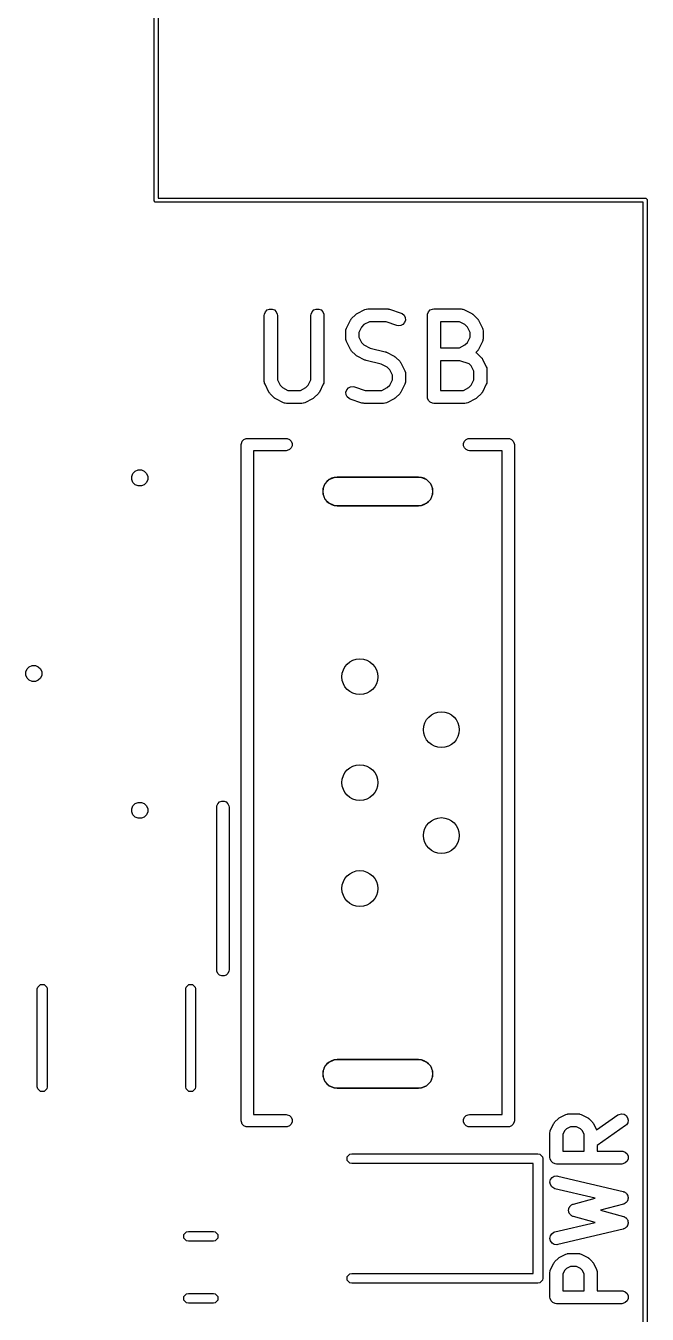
# Model space of a CAD drawing. Extents: x 89 to 178, y -115 to -57.
# Drawn here: x 170.4 to 178.03, y -103.98 to -88.16 of the extents above; entities that cross this region are included whole.
import ezdxf

# ---------------------------------------------------------------- set-up
doc = ezdxf.new("R2010")
doc.units = 0
doc.layers.add('BLACK', color=7, linetype='CONTINUOUS')

msp = doc.modelspace()

# ---------------------------------------------------------------- linework, layer by layer
at = {"layer": 'BLACK', "linetype": 'CONTINUOUS'}
for p, q in [((171.975, -90.3), (171.975091, -63.030772)), ((172.025092, -63.020889), (172.025, -90.275)), ((171.976903, -90.309567), (171.975, -90.3)), ((171.990433, -90.323097), (171.976903, -90.309567)), ((172.025, -90.275), (178, -90.275)), ((178, -90.275), (178.009567, -90.276903)), ((178.009567, -90.276903), (178.023097, -90.290433)), ((178.023097, -90.290433), (178.025, -90.3)), ((178.025, -90.3), (178.025, -106.5)), ((172, -90.325), (171.990433, -90.323097)), ((177.975, -90.325), (172, -90.325)), ((177.975, -106.475818), (177.975, -90.325)), ((173.328095, -91.714299), (173.329632, -91.698692)), ((173.328095, -92.523822), (173.328095, -91.714299)), ((173.329632, -91.698692), (173.341577, -91.669853)), ((173.341577, -91.669853), (173.363649, -91.647781)), ((173.363649, -91.647781), (173.392488, -91.635836)), ((173.392488, -91.635836), (173.423702, -91.635836)), ((173.423702, -91.635836), (173.452541, -91.647781)), ((173.452541, -91.647781), (173.474613, -91.669853)), ((173.474613, -91.669853), (173.486558, -91.698692)), ((173.486558, -91.698692), (173.488095, -91.714299)), ((173.488095, -91.714299), (173.488095, -92.504937)), ((173.899523, -91.714299), (173.90106, -91.698692)), ((173.899523, -92.504937), (173.899523, -91.714299)), ((173.90106, -91.698692), (173.913005, -91.669853)), ((173.913005, -91.669853), (173.935077, -91.647781)), ((173.935077, -91.647781), (173.963916, -91.635836)), ((173.963916, -91.635836), (173.99513, -91.635836)), ((173.99513, -91.635836), (174.023969, -91.647781)), ((174.023969, -91.647781), (174.046041, -91.669853)), ((174.046041, -91.669853), (174.057986, -91.698692)), ((174.057986, -91.698692), (174.059523, -91.714299)), ((174.059523, -91.714299), (174.059523, -92.523822)), ((174.399145, -91.752968), (174.446764, -91.70535)), ((174.446764, -91.70535), (174.452898, -91.700315)), ((174.452898, -91.700315), (174.454284, -91.698718)), ((174.454284, -91.698718), (174.456692, -91.697202)), ((174.456692, -91.697202), (174.458887, -91.695401)), ((174.458887, -91.695401), (174.460837, -91.694593)), ((174.460837, -91.694593), (174.467556, -91.690364)), ((174.467556, -91.690364), (174.562794, -91.642745)), ((174.562794, -91.642745), (174.57744, -91.63714)), ((174.57744, -91.63714), (174.580307, -91.636936)), ((174.580307, -91.636936), (174.582964, -91.635836)), ((174.582964, -91.635836), (174.598571, -91.634299)), ((174.598571, -91.634299), (174.836666, -91.634299)), ((174.836666, -91.634299), (174.844563, -91.635076)), ((174.844563, -91.635076), (174.846672, -91.634927)), ((174.846672, -91.634927), (174.849444, -91.635557)), ((174.849444, -91.635557), (174.852273, -91.635836)), ((174.852273, -91.635836), (174.854224, -91.636644)), ((174.854224, -91.636644), (174.861964, -91.638404)), ((174.861964, -91.638404), (175.004821, -91.686023)), ((175.004821, -91.686023), (175.019141, -91.692417)), ((175.019141, -91.692417), (175.042723, -91.712868)), ((175.042723, -91.712868), (175.056682, -91.740788)), ((175.328095, -91.714299), (175.329632, -91.698692)), ((175.328095, -92.714299), (175.328095, -91.714299)), ((175.329632, -91.698692), (175.341577, -91.669853)), ((175.341577, -91.669853), (175.363649, -91.647781)), ((175.363649, -91.647781), (175.392488, -91.635836)), ((175.392488, -91.635836), (175.408095, -91.634299)), ((175.408095, -91.634299), (175.741428, -91.634299)), ((175.741428, -91.634299), (175.757035, -91.635836)), ((175.757035, -91.635836), (175.759691, -91.636936)), ((175.759691, -91.636936), (175.762558, -91.63714)), ((175.762558, -91.63714), (175.777205, -91.642745)), ((175.777205, -91.642745), (175.872443, -91.690364)), ((175.872443, -91.690364), (175.879157, -91.69459)), ((175.879157, -91.69459), (175.881112, -91.6954)), ((175.881112, -91.6954), (175.883311, -91.697205)), ((175.883311, -91.697205), (175.885715, -91.698718)), ((175.885715, -91.698718), (175.887097, -91.700312)), ((175.887097, -91.700312), (175.893235, -91.705349)), ((175.893235, -91.705349), (175.940853, -91.752968)), ((174.328095, -91.904775), (174.329632, -91.889168)), ((174.329632, -91.889168), (174.330732, -91.886511)), ((174.330732, -91.886511), (174.330936, -91.883645)), ((174.330936, -91.883645), (174.336541, -91.868998)), ((174.336541, -91.868998), (174.38416, -91.77376)), ((174.38416, -91.77376), (174.388386, -91.767045)), ((174.388386, -91.767045), (174.389196, -91.765091)), ((174.389196, -91.765091), (174.391001, -91.762891)), ((174.391001, -91.762891), (174.392514, -91.760488)), ((174.392514, -91.760488), (174.394108, -91.759105)), ((174.394108, -91.759105), (174.399145, -91.752968)), ((174.521461, -91.856927), (174.488095, -91.92366)), ((174.550722, -91.827665), (174.521461, -91.856927)), ((174.617456, -91.794299), (174.550722, -91.827665)), ((174.823683, -91.794299), (174.617456, -91.794299)), ((174.954224, -91.837813), (174.823683, -91.794299)), ((174.969516, -91.84129), (174.954224, -91.837813)), ((175.000653, -91.839077), (174.969516, -91.84129)), ((175.028572, -91.825118), (175.000653, -91.839077)), ((175.049024, -91.801536), (175.028572, -91.825118)), ((175.058894, -91.771924), (175.049024, -91.801536)), ((175.056682, -91.740788), (175.058894, -91.771924)), ((175.722543, -91.794299), (175.488095, -91.794299)), ((175.488095, -91.794299), (175.488095, -92.110489)), ((175.789275, -91.827665), (175.722543, -91.794299)), ((175.818537, -91.856926), (175.789275, -91.827665)), ((175.851904, -91.92366), (175.818537, -91.856926)), ((175.940853, -91.752968), (175.945887, -91.759102)), ((175.945887, -91.759102), (175.947485, -91.760488)), ((175.947485, -91.760488), (175.949, -91.762896)), ((175.949, -91.762896), (175.950802, -91.765091)), ((175.950802, -91.765091), (175.951609, -91.767041)), ((175.951609, -91.767041), (175.955839, -91.77376)), ((175.955839, -91.77376), (176.003458, -91.868998)), ((176.003458, -91.868998), (176.009063, -91.883644)), ((176.009063, -91.883644), (176.009266, -91.886511)), ((176.009266, -91.886511), (176.010367, -91.889168)), ((176.010367, -91.889168), (176.011904, -91.904775)), ((174.328095, -92.000013), (174.328095, -91.904775)), ((174.329632, -92.01562), (174.328095, -92.000013)), ((174.330732, -92.018276), (174.329632, -92.01562)), ((174.330936, -92.021143), (174.330732, -92.018276)), ((174.336541, -92.03579), (174.330936, -92.021143)), ((174.38416, -92.131028), (174.336541, -92.03579)), ((174.488095, -91.92366), (174.488095, -91.981128)), ((174.488095, -91.981128), (174.521461, -92.04786)), ((174.521461, -92.04786), (174.550722, -92.077122)), ((175.789275, -92.077122), (175.818537, -92.047861)), ((175.818537, -92.047861), (175.851904, -91.981128)), ((175.851904, -91.981128), (175.851904, -91.92366)), ((176.003458, -92.03579), (175.955839, -92.131028)), ((176.009063, -92.021144), (176.003458, -92.03579)), ((176.009266, -92.018276), (176.009063, -92.021144)), ((176.010367, -92.01562), (176.009266, -92.018276)), ((176.011904, -92.000013), (176.010367, -92.01562)), ((176.011904, -91.904775), (176.011904, -92.000013)), ((174.388386, -92.137742), (174.38416, -92.131028)), ((174.389196, -92.139697), (174.388386, -92.137742)), ((174.391001, -92.141896), (174.389196, -92.139697)), ((174.392514, -92.1443), (174.391001, -92.141896)), ((174.394108, -92.145682), (174.392514, -92.1443)), ((174.399145, -92.15182), (174.394108, -92.145682)), ((174.446764, -92.199438), (174.399145, -92.15182)), ((174.452898, -92.204472), (174.446764, -92.199438)), ((174.454284, -92.20607), (174.452898, -92.204472)), ((174.456692, -92.207585), (174.454284, -92.20607)), ((174.458887, -92.209387), (174.456692, -92.207585)), ((174.460837, -92.210194), (174.458887, -92.209387)), ((174.467556, -92.214424), (174.460837, -92.210194)), ((174.550722, -92.077122), (174.626494, -92.115008)), ((174.626494, -92.115008), (174.80845, -92.160497)), ((174.80845, -92.160497), (174.8096, -92.160908)), ((174.8096, -92.160908), (174.810177, -92.160949)), ((174.810177, -92.160949), (174.816669, -92.163433)), ((174.816669, -92.163433), (174.823218, -92.165773)), ((174.823218, -92.165773), (174.823682, -92.166117)), ((174.823682, -92.166117), (174.824824, -92.166554)), ((174.824824, -92.166554), (174.920062, -92.214173)), ((175.488095, -92.110489), (175.722543, -92.110489)), ((175.722543, -92.110489), (175.789275, -92.077122)), ((175.940853, -92.15182), (175.92399, -92.168682)), ((175.92399, -92.168682), (175.926073, -92.170489)), ((175.926073, -92.170489), (175.928731, -92.17159)), ((175.928731, -92.17159), (175.940854, -92.181539)), ((175.945887, -92.145685), (175.940853, -92.15182)), ((175.940854, -92.181539), (175.988472, -92.229158)), ((175.947485, -92.1443), (175.945887, -92.145685)), ((175.949, -92.141891), (175.947485, -92.1443)), ((175.950802, -92.139697), (175.949, -92.141891)), ((175.951609, -92.137746), (175.950802, -92.139697)), ((175.955839, -92.131028), (175.951609, -92.137746)), ((174.562794, -92.262043), (174.467556, -92.214424)), ((174.563935, -92.262479), (174.562794, -92.262043)), ((174.5644, -92.262824), (174.563935, -92.262479)), ((174.57094, -92.26516), (174.5644, -92.262824)), ((174.57744, -92.267648), (174.57094, -92.26516)), ((174.578017, -92.267689), (174.57744, -92.267648)), ((174.579168, -92.2681), (174.578017, -92.267689)), ((174.761124, -92.313589), (174.579168, -92.2681)), ((174.836894, -92.351474), (174.761124, -92.313589)), ((174.866156, -92.380735), (174.836894, -92.351474)), ((174.920062, -92.214173), (174.926776, -92.218399)), ((174.926776, -92.218399), (174.928731, -92.219209)), ((174.928731, -92.219209), (174.93093, -92.221014)), ((174.93093, -92.221014), (174.933334, -92.222527)), ((174.933334, -92.222527), (174.934716, -92.224121)), ((174.934716, -92.224121), (174.940854, -92.229158)), ((174.940854, -92.229158), (174.988472, -92.276777)), ((174.988472, -92.276777), (174.993506, -92.282911)), ((174.993506, -92.282911), (174.995104, -92.284297)), ((174.995104, -92.284297), (174.996619, -92.286705)), ((174.996619, -92.286705), (174.998421, -92.2889)), ((174.998421, -92.2889), (174.999228, -92.29085)), ((174.999228, -92.29085), (175.003458, -92.297569)), ((175.003458, -92.297569), (175.051077, -92.392807)), ((175.728445, -92.270489), (175.488095, -92.270489)), ((175.488095, -92.270489), (175.488095, -92.634299)), ((175.84107, -92.308031), (175.728445, -92.270489)), ((175.866156, -92.333116), (175.84107, -92.308031)), ((175.899523, -92.39985), (175.866156, -92.333116)), ((175.988472, -92.229158), (175.993506, -92.235292)), ((175.993506, -92.235292), (175.995104, -92.236678)), ((175.995104, -92.236678), (175.996619, -92.239086)), ((175.996619, -92.239086), (175.998421, -92.241281)), ((175.998421, -92.241281), (175.999228, -92.243231)), ((175.999228, -92.243231), (176.003458, -92.24995)), ((176.003458, -92.24995), (176.051077, -92.345188)), ((176.051077, -92.345188), (176.056682, -92.359834)), ((176.056682, -92.359834), (176.056885, -92.362701)), ((176.056885, -92.362701), (176.057986, -92.365358)), ((176.057986, -92.365358), (176.059523, -92.380965)), ((173.329632, -92.539429), (173.328095, -92.523822)), ((173.488095, -92.504937), (173.521462, -92.571671)), ((173.866155, -92.571671), (173.899523, -92.504937)), ((174.059523, -92.523822), (174.057986, -92.539429)), ((174.866155, -92.571671), (174.899523, -92.504937)), ((174.899523, -92.447469), (174.866156, -92.380735)), ((174.899523, -92.504937), (174.899523, -92.447469)), ((175.051077, -92.392807), (175.056682, -92.407453)), ((175.056682, -92.407453), (175.056885, -92.41032)), ((175.056885, -92.41032), (175.057986, -92.412977)), ((175.057986, -92.412977), (175.059523, -92.428584)), ((175.059523, -92.523822), (175.057986, -92.539429)), ((175.059523, -92.428584), (175.059523, -92.523822)), ((175.866155, -92.571671), (175.899523, -92.504937)), ((175.899523, -92.504937), (175.899523, -92.39985)), ((176.059523, -92.523822), (176.057986, -92.539429)), ((176.059523, -92.380965), (176.059523, -92.523822)), ((173.330732, -92.542085), (173.329632, -92.539429)), ((173.330936, -92.544952), (173.330732, -92.542085)), ((173.336541, -92.559599), (173.330936, -92.544952)), ((173.38416, -92.654837), (173.336541, -92.559599)), ((173.388387, -92.661553), (173.38416, -92.654837)), ((173.389196, -92.663505), (173.388387, -92.661553)), ((173.390998, -92.665701), (173.389196, -92.663505)), ((173.392514, -92.668109), (173.390998, -92.665701)), ((173.394111, -92.669494), (173.392514, -92.668109)), ((173.399145, -92.675628), (173.394111, -92.669494)), ((173.446764, -92.723248), (173.399145, -92.675628)), ((173.521462, -92.571671), (173.550722, -92.600932)), ((173.550722, -92.600932), (173.617456, -92.634299)), ((173.617456, -92.634299), (173.770162, -92.634299)), ((173.770162, -92.634299), (173.836895, -92.600932)), ((173.836895, -92.600932), (173.866155, -92.571671)), ((173.988473, -92.675628), (173.940854, -92.723248)), ((173.993506, -92.669494), (173.988473, -92.675628)), ((173.995104, -92.668109), (173.993506, -92.669494)), ((173.996619, -92.665701), (173.995104, -92.668109)), ((173.998422, -92.663505), (173.996619, -92.665701)), ((173.99923, -92.661553), (173.998422, -92.663505)), ((174.003458, -92.654837), (173.99923, -92.661553)), ((174.051077, -92.559599), (174.003458, -92.654837)), ((174.056682, -92.544953), (174.051077, -92.559599)), ((174.056885, -92.542085), (174.056682, -92.544953)), ((174.057986, -92.539429), (174.056885, -92.542085)), ((174.328723, -92.656674), (174.338594, -92.627062)), ((174.330935, -92.68781), (174.328723, -92.656674)), ((174.344895, -92.715729), (174.330935, -92.68781)), ((174.338594, -92.627062), (174.359046, -92.60348)), ((174.359046, -92.60348), (174.386965, -92.58952)), ((174.386965, -92.58952), (174.418101, -92.587308)), ((174.418101, -92.587308), (174.433393, -92.590785)), ((174.433393, -92.590785), (174.563935, -92.634299)), ((174.563935, -92.634299), (174.770162, -92.634299)), ((174.770162, -92.634299), (174.836895, -92.600932)), ((174.836895, -92.600932), (174.866155, -92.571671)), ((174.988473, -92.675628), (174.940854, -92.723248)), ((174.993506, -92.669494), (174.988473, -92.675628)), ((174.995104, -92.668109), (174.993506, -92.669494)), ((174.996619, -92.665701), (174.995104, -92.668109)), ((174.998422, -92.663505), (174.996619, -92.665701)), ((174.99923, -92.661553), (174.998422, -92.663505)), ((175.003458, -92.654837), (174.99923, -92.661553)), ((175.051077, -92.559599), (175.003458, -92.654837)), ((175.056682, -92.544953), (175.051077, -92.559599)), ((175.056885, -92.542085), (175.056682, -92.544953)), ((175.057986, -92.539429), (175.056885, -92.542085)), ((175.488095, -92.634299), (175.770162, -92.634299)), ((175.770162, -92.634299), (175.836895, -92.600932)), ((175.836895, -92.600932), (175.866155, -92.571671)), ((175.988473, -92.675628), (175.940854, -92.723248)), ((175.993506, -92.669494), (175.988473, -92.675628)), ((175.995104, -92.668109), (175.993506, -92.669494)), ((175.996619, -92.665701), (175.995104, -92.668109)), ((175.998422, -92.663505), (175.996619, -92.665701)), ((175.99923, -92.661553), (175.998422, -92.663505)), ((176.003458, -92.654837), (175.99923, -92.661553)), ((176.051077, -92.559599), (176.003458, -92.654837)), ((176.056682, -92.544953), (176.051077, -92.559599)), ((176.056885, -92.542085), (176.056682, -92.544953)), ((176.057986, -92.539429), (176.056885, -92.542085)), ((173.452899, -92.728283), (173.446764, -92.723248)), ((173.454284, -92.72988), (173.452899, -92.728283)), ((173.456688, -92.731393), (173.454284, -92.72988)), ((173.458886, -92.733197), (173.456688, -92.731393)), ((173.460838, -92.734005), (173.458886, -92.733197)), ((173.467556, -92.738234), (173.460838, -92.734005)), ((173.562794, -92.785853), (173.467556, -92.738234)), ((173.57744, -92.791458), (173.562794, -92.785853)), ((173.580307, -92.791661), (173.57744, -92.791458)), ((173.582964, -92.792762), (173.580307, -92.791661)), ((173.598571, -92.794299), (173.582964, -92.792762)), ((173.789047, -92.794299), (173.598571, -92.794299)), ((173.804654, -92.792762), (173.789047, -92.794299)), ((173.80731, -92.791661), (173.804654, -92.792762)), ((173.810177, -92.791458), (173.80731, -92.791661)), ((173.824824, -92.785853), (173.810177, -92.791458)), ((173.920062, -92.738234), (173.824824, -92.785853)), ((173.926779, -92.734005), (173.920062, -92.738234)), ((173.928732, -92.733197), (173.926779, -92.734005)), ((173.930929, -92.731393), (173.928732, -92.733197)), ((173.933334, -92.72988), (173.930929, -92.731393)), ((173.934718, -92.728283), (173.933334, -92.72988)), ((173.940854, -92.723248), (173.934718, -92.728283)), ((174.368477, -92.736181), (174.344895, -92.715729)), ((174.382797, -92.742575), (174.368477, -92.736181)), ((174.525653, -92.790194), (174.382797, -92.742575)), ((174.533395, -92.791954), (174.525653, -92.790194)), ((174.535345, -92.792762), (174.533395, -92.791954)), ((174.538171, -92.79304), (174.535345, -92.792762)), ((174.540945, -92.793671), (174.538171, -92.79304)), ((174.543053, -92.793521), (174.540945, -92.793671)), ((174.550952, -92.794299), (174.543053, -92.793521)), ((174.789047, -92.794299), (174.550952, -92.794299)), ((174.804654, -92.792762), (174.789047, -92.794299)), ((174.80731, -92.791661), (174.804654, -92.792762)), ((174.810177, -92.791458), (174.80731, -92.791661)), ((174.824824, -92.785853), (174.810177, -92.791458)), ((174.920062, -92.738234), (174.824824, -92.785853)), ((174.926779, -92.734005), (174.920062, -92.738234)), ((174.928732, -92.733197), (174.926779, -92.734005)), ((174.930929, -92.731393), (174.928732, -92.733197)), ((174.933334, -92.72988), (174.930929, -92.731393)), ((174.934718, -92.728283), (174.933334, -92.72988)), ((174.940854, -92.723248), (174.934718, -92.728283)), ((175.329632, -92.729906), (175.328095, -92.714299)), ((175.341577, -92.758745), (175.329632, -92.729906)), ((175.363649, -92.780817), (175.341577, -92.758745)), ((175.392488, -92.792762), (175.363649, -92.780817)), ((175.408095, -92.794299), (175.392488, -92.792762)), ((175.789047, -92.794299), (175.408095, -92.794299)), ((175.804654, -92.792762), (175.789047, -92.794299)), ((175.80731, -92.791661), (175.804654, -92.792762)), ((175.810177, -92.791458), (175.80731, -92.791661)), ((175.824824, -92.785853), (175.810177, -92.791458)), ((175.920062, -92.738234), (175.824824, -92.785853)), ((175.926779, -92.734005), (175.920062, -92.738234)), ((175.928732, -92.733197), (175.926779, -92.734005)), ((175.930929, -92.731393), (175.928732, -92.733197)), ((175.933334, -92.72988), (175.930929, -92.731393)), ((175.934718, -92.728283), (175.933334, -92.72988)), ((175.940854, -92.723248), (175.934718, -92.728283)), ((173.045, -93.3), (173.046441, -93.285368)), ((173.045, -101.6), (173.045, -93.3)), ((173.046441, -93.285368), (173.05764, -93.258332)), ((173.05764, -93.258332), (173.078332, -93.23764)), ((173.078332, -93.23764), (173.105368, -93.226441)), ((173.105368, -93.226441), (173.12, -93.225)), ((173.12, -93.225), (173.595, -93.225)), ((173.595, -93.225), (173.609632, -93.226441)), ((173.609632, -93.226441), (173.636668, -93.23764)), ((173.636668, -93.23764), (173.65736, -93.258332)), ((173.65736, -93.258332), (173.668559, -93.285368)), ((173.668559, -93.314632), (173.65736, -93.341668)), ((173.668559, -93.285368), (173.668559, -93.314632)), ((175.771441, -93.285368), (175.78264, -93.258332)), ((175.771441, -93.314632), (175.771441, -93.285368)), ((175.78264, -93.341668), (175.771441, -93.314632)), ((175.78264, -93.258332), (175.803332, -93.23764)), ((175.803332, -93.23764), (175.830368, -93.226441)), ((175.830368, -93.226441), (175.845, -93.225)), ((175.845, -93.225), (176.32, -93.225)), ((176.32, -93.225), (176.334632, -93.226441)), ((176.334632, -93.226441), (176.361668, -93.23764)), ((176.361668, -93.23764), (176.38236, -93.258332)), ((176.38236, -93.258332), (176.393559, -93.285368)), ((176.393559, -93.285368), (176.395, -93.3)), ((176.395, -93.3), (176.395, -101.6)), ((173.595, -93.375), (173.195, -93.375)), ((173.195, -93.375), (173.195, -101.525)), ((173.609632, -93.373559), (173.595, -93.375)), ((173.636668, -93.36236), (173.609632, -93.373559)), ((173.65736, -93.341668), (173.636668, -93.36236)), ((175.803332, -93.36236), (175.78264, -93.341668)), ((175.830368, -93.373559), (175.803332, -93.36236)), ((175.845, -93.375), (175.830368, -93.373559)), ((176.245, -93.375), (175.845, -93.375)), ((176.245, -101.525), (176.245, -93.375)), ((171.716853, -93.654443), (171.744443, -93.626853)), ((171.744443, -93.626853), (171.780491, -93.611921)), ((171.780491, -93.611921), (171.819509, -93.611921)), ((171.819509, -93.611921), (171.855557, -93.626853)), ((171.855557, -93.626853), (171.883147, -93.654443)), ((171.701921, -93.690491), (171.716853, -93.654443)), ((171.701921, -93.729509), (171.701921, -93.690491)), ((171.716853, -93.765557), (171.701921, -93.729509)), ((171.744443, -93.793147), (171.716853, -93.765557)), ((171.780491, -93.808079), (171.744443, -93.793147)), ((171.855557, -93.793147), (171.819509, -93.808079)), ((171.883147, -93.765557), (171.855557, -93.793147)), ((171.883147, -93.654443), (171.898079, -93.690491)), ((171.898079, -93.729509), (171.883147, -93.765557)), ((171.898079, -93.690491), (171.898079, -93.729509)), ((174.048363, -93.840859), (174.074493, -93.777775)), ((174.048363, -93.840859), (174.074493, -93.777775)), ((174.074493, -93.777775), (174.122775, -93.729493)), ((174.074493, -93.777775), (174.122775, -93.729493)), ((174.122775, -93.729493), (174.185859, -93.703363)), ((174.122775, -93.729493), (174.185859, -93.703363)), ((174.185859, -93.703363), (174.22, -93.7)), ((174.185859, -93.703363), (174.22, -93.7)), ((174.22, -93.7), (175.22, -93.7)), ((174.22, -93.7), (175.22, -93.7)), ((175.22, -93.7), (174.22, -93.7)), ((175.22, -93.7), (175.254141, -93.703363)), ((175.22, -93.7), (175.254141, -93.703363)), ((175.254141, -93.703363), (175.317225, -93.729493)), ((175.254141, -93.703363), (175.317225, -93.729493)), ((175.317225, -93.729493), (175.365507, -93.777775)), ((175.317225, -93.729493), (175.365507, -93.777775)), ((175.365507, -93.777775), (175.391637, -93.840859)), ((175.365507, -93.777775), (175.391637, -93.840859)), ((171.819509, -93.808079), (171.780491, -93.808079)), ((174.048363, -93.909141), (174.048363, -93.840859)), ((174.048363, -93.909141), (174.048363, -93.840859)), ((174.074493, -93.972225), (174.048363, -93.909141)), ((174.074493, -93.972225), (174.048363, -93.909141)), ((175.391637, -93.909141), (175.365507, -93.972225)), ((175.391637, -93.909141), (175.365507, -93.972225)), ((175.391637, -93.840859), (175.391637, -93.909141)), ((175.391637, -93.840859), (175.391637, -93.909141)), ((174.122775, -94.020507), (174.074493, -93.972225)), ((174.122775, -94.020507), (174.074493, -93.972225)), ((174.185859, -94.046637), (174.122775, -94.020507)), ((174.185859, -94.046637), (174.122775, -94.020507)), ((174.22, -94.05), (174.185859, -94.046637)), ((174.22, -94.05), (174.185859, -94.046637)), ((175.22, -94.05), (174.22, -94.05)), ((175.22, -94.05), (174.22, -94.05)), ((174.22, -94.05), (175.22, -94.05)), ((175.254141, -94.046637), (175.22, -94.05)), ((175.254141, -94.046637), (175.22, -94.05)), ((175.317225, -94.020507), (175.254141, -94.046637)), ((175.317225, -94.020507), (175.254141, -94.046637)), ((175.365507, -93.972225), (175.317225, -94.020507)), ((175.365507, -93.972225), (175.317225, -94.020507)), ((170.401921, -96.090491), (170.416853, -96.054443)), ((170.401921, -96.129509), (170.401921, -96.090491)), ((170.416853, -96.165557), (170.401921, -96.129509)), ((170.416853, -96.054443), (170.444443, -96.026853)), ((170.444443, -96.193147), (170.416853, -96.165557)), ((170.444443, -96.026853), (170.480491, -96.011921)), ((170.480491, -96.011921), (170.519509, -96.011921)), ((170.519509, -96.011921), (170.555557, -96.026853)), ((170.555557, -96.026853), (170.583147, -96.054443)), ((170.583147, -96.165557), (170.555557, -96.193147)), ((170.583147, -96.054443), (170.598079, -96.090491)), ((170.598079, -96.129509), (170.583147, -96.165557)), ((170.598079, -96.090491), (170.598079, -96.129509)), ((170.480491, -96.208079), (170.444443, -96.193147)), ((170.519509, -96.208079), (170.480491, -96.208079)), ((170.555557, -96.193147), (170.519509, -96.208079)), ((171.701921, -97.770491), (171.716853, -97.734443)), ((171.716853, -97.734443), (171.744443, -97.706853)), ((171.744443, -97.706853), (171.780491, -97.691921)), ((171.780491, -97.691921), (171.819509, -97.691921)), ((171.819509, -97.691921), (171.855557, -97.706853)), ((171.855557, -97.706853), (171.883147, -97.734443)), ((171.883147, -97.734443), (171.898079, -97.770491)), ((172.745, -97.75), (172.746441, -97.735368)), ((172.746441, -97.735368), (172.75764, -97.708332)), ((172.75764, -97.708332), (172.778332, -97.68764)), ((172.778332, -97.68764), (172.805368, -97.676441)), ((172.805368, -97.676441), (172.834632, -97.676441)), ((172.834632, -97.676441), (172.861668, -97.68764)), ((172.861668, -97.68764), (172.88236, -97.708332)), ((172.88236, -97.708332), (172.893559, -97.735368)), ((172.893559, -97.735368), (172.895, -97.75)), ((171.701921, -97.809509), (171.701921, -97.770491)), ((171.716853, -97.845557), (171.701921, -97.809509)), ((171.744443, -97.873147), (171.716853, -97.845557)), ((171.780491, -97.888079), (171.744443, -97.873147)), ((171.819509, -97.888079), (171.780491, -97.888079)), ((171.855557, -97.873147), (171.819509, -97.888079)), ((171.883147, -97.845557), (171.855557, -97.873147)), ((171.898079, -97.809509), (171.883147, -97.845557)), ((171.898079, -97.770491), (171.898079, -97.809509)), ((172.745, -99.75), (172.745, -97.75)), ((172.895, -97.75), (172.895, -99.75)), ((172.746441, -99.764632), (172.745, -99.75)), ((172.75764, -99.791668), (172.746441, -99.764632)), ((172.778332, -99.81236), (172.75764, -99.791668)), ((172.88236, -99.791668), (172.861668, -99.81236)), ((172.893559, -99.764632), (172.88236, -99.791668)), ((172.895, -99.75), (172.893559, -99.764632)), ((170.5435, -99.981936), (170.548067, -99.958975)), ((170.548067, -99.958975), (170.580539, -99.926503)), ((170.580539, -99.926503), (170.626461, -99.926503)), ((170.626461, -99.926503), (170.658933, -99.958975)), ((170.658933, -99.958975), (170.6635, -99.981936)), ((172.3635, -99.981936), (172.368067, -99.958975)), ((172.368067, -99.958975), (172.400539, -99.926503)), ((172.400539, -99.926503), (172.446461, -99.926503)), ((172.446461, -99.926503), (172.478933, -99.958975)), ((172.478933, -99.958975), (172.4835, -99.981936)), ((172.805368, -99.823559), (172.778332, -99.81236)), ((172.834632, -99.823559), (172.805368, -99.823559)), ((172.861668, -99.81236), (172.834632, -99.823559)), ((170.5435, -101.186064), (170.5435, -99.981936)), ((170.6635, -99.981936), (170.6635, -101.186064)), ((172.3635, -101.186064), (172.3635, -99.981936)), ((172.4835, -99.981936), (172.4835, -101.186064)), ((174.074493, -100.927775), (174.122775, -100.879493)), ((174.074493, -100.927775), (174.122775, -100.879493)), ((174.122775, -100.879493), (174.185859, -100.853363)), ((174.122775, -100.879493), (174.185859, -100.853363)), ((174.185859, -100.853363), (174.22, -100.85)), ((174.185859, -100.853363), (174.22, -100.85)), ((174.22, -100.85), (175.22, -100.85)), ((174.22, -100.85), (175.22, -100.85)), ((175.22, -100.85), (174.22, -100.85)), ((175.22, -100.85), (175.254141, -100.853363)), ((175.22, -100.85), (175.254141, -100.853363)), ((175.254141, -100.853363), (175.317225, -100.879493)), ((175.254141, -100.853363), (175.317225, -100.879493)), ((175.317225, -100.879493), (175.365507, -100.927775)), ((175.317225, -100.879493), (175.365507, -100.927775)), ((174.048363, -100.990859), (174.074493, -100.927775)), ((174.048363, -100.990859), (174.074493, -100.927775)), ((174.048363, -101.059141), (174.048363, -100.990859)), ((174.048363, -101.059141), (174.048363, -100.990859)), ((174.074493, -101.122225), (174.048363, -101.059141)), ((174.074493, -101.122225), (174.048363, -101.059141)), ((175.365507, -100.927775), (175.391637, -100.990859)), ((175.365507, -100.927775), (175.391637, -100.990859)), ((175.391637, -101.059141), (175.365507, -101.122225)), ((175.391637, -101.059141), (175.365507, -101.122225)), ((175.391637, -100.990859), (175.391637, -101.059141)), ((175.391637, -100.990859), (175.391637, -101.059141)), ((170.548067, -101.209025), (170.5435, -101.186064)), ((170.580539, -101.241497), (170.548067, -101.209025)), ((170.658933, -101.209025), (170.626461, -101.241497)), ((170.6635, -101.186064), (170.658933, -101.209025)), ((172.368067, -101.209025), (172.3635, -101.186064)), ((172.400539, -101.241497), (172.368067, -101.209025)), ((172.478933, -101.209025), (172.446461, -101.241497)), ((172.4835, -101.186064), (172.478933, -101.209025)), ((174.122775, -101.170507), (174.074493, -101.122225)), ((174.122775, -101.170507), (174.074493, -101.122225)), ((174.185859, -101.196637), (174.122775, -101.170507)), ((174.185859, -101.196637), (174.122775, -101.170507)), ((174.22, -101.2), (174.185859, -101.196637)), ((174.22, -101.2), (174.185859, -101.196637)), ((175.22, -101.2), (174.22, -101.2)), ((175.22, -101.2), (174.22, -101.2)), ((174.22, -101.2), (175.22, -101.2)), ((175.254141, -101.196637), (175.22, -101.2)), ((175.254141, -101.196637), (175.22, -101.2)), ((175.317225, -101.170507), (175.254141, -101.196637)), ((175.317225, -101.170507), (175.254141, -101.196637)), ((175.365507, -101.122225), (175.317225, -101.170507)), ((175.365507, -101.122225), (175.317225, -101.170507)), ((170.626461, -101.241497), (170.580539, -101.241497)), ((172.446461, -101.241497), (172.400539, -101.241497)), ((173.195, -101.525), (173.595, -101.525)), ((173.595, -101.525), (173.609632, -101.526441)), ((173.609632, -101.526441), (173.636668, -101.53764)), ((173.636668, -101.53764), (173.65736, -101.558332)), ((175.78264, -101.558332), (175.803332, -101.53764)), ((175.803332, -101.53764), (175.830368, -101.526441)), ((175.830368, -101.526441), (175.845, -101.525)), ((175.845, -101.525), (176.245, -101.525)), ((176.952188, -101.561779), (177.028378, -101.523683)), ((177.028378, -101.523683), (177.043025, -101.518078)), ((177.043025, -101.518078), (177.045892, -101.517874)), ((177.045892, -101.517874), (177.048549, -101.516774)), ((177.048549, -101.516774), (177.064156, -101.515237)), ((177.064156, -101.515237), (177.178441, -101.515237)), ((177.178441, -101.515237), (177.194048, -101.516774)), ((177.194048, -101.516774), (177.196704, -101.517874)), ((177.196704, -101.517874), (177.199572, -101.518078)), ((177.199572, -101.518078), (177.214218, -101.523683)), ((177.214218, -101.523683), (177.290409, -101.561779)), ((177.403077, -101.713672), (177.665898, -101.529699)), ((177.665898, -101.529699), (177.679565, -101.522008)), ((177.679565, -101.522008), (177.710041, -101.515255)), ((177.710041, -101.515255), (177.74078, -101.52068)), ((177.74078, -101.52068), (177.767104, -101.537456)), ((177.767104, -101.537456), (177.785004, -101.563027)), ((173.046441, -101.614632), (173.045, -101.6)), ((173.05764, -101.641668), (173.046441, -101.614632)), ((173.078332, -101.66236), (173.05764, -101.641668)), ((173.105368, -101.673559), (173.078332, -101.66236)), ((173.12, -101.675), (173.105368, -101.673559)), ((173.595, -101.675), (173.12, -101.675)), ((173.609632, -101.673559), (173.595, -101.675)), ((173.636668, -101.66236), (173.609632, -101.673559)), ((173.65736, -101.641668), (173.636668, -101.66236)), ((173.65736, -101.558332), (173.668559, -101.585368)), ((173.668559, -101.614632), (173.65736, -101.641668)), ((173.668559, -101.585368), (173.668559, -101.614632)), ((175.771441, -101.585368), (175.78264, -101.558332)), ((175.771441, -101.614632), (175.771441, -101.585368)), ((175.78264, -101.641668), (175.771441, -101.614632)), ((175.803332, -101.66236), (175.78264, -101.641668)), ((175.830368, -101.673559), (175.803332, -101.66236)), ((175.845, -101.675), (175.830368, -101.673559)), ((176.32, -101.675), (175.845, -101.675)), ((176.334632, -101.673559), (176.32, -101.675)), ((176.361668, -101.66236), (176.334632, -101.673559)), ((176.38236, -101.641668), (176.361668, -101.66236)), ((176.393559, -101.614632), (176.38236, -101.641668)), ((176.395, -101.6), (176.393559, -101.614632)), ((176.840221, -101.711841), (176.878316, -101.635651)), ((176.878316, -101.635651), (176.882542, -101.628936)), ((176.882542, -101.628936), (176.883352, -101.626982)), ((176.883352, -101.626982), (176.885157, -101.624782)), ((176.885157, -101.624782), (176.88667, -101.622379)), ((176.88667, -101.622379), (176.888264, -101.620996)), ((176.888264, -101.620996), (176.893301, -101.614859)), ((176.893301, -101.614859), (176.931396, -101.576765)), ((176.931396, -101.576765), (176.93753, -101.57173)), ((176.93753, -101.57173), (176.938916, -101.570133)), ((176.938916, -101.570133), (176.941324, -101.568617)), ((176.941324, -101.568617), (176.943519, -101.566816)), ((176.943519, -101.566816), (176.945469, -101.566008)), ((176.945469, -101.566008), (176.952188, -101.561779)), ((177.035354, -101.69908), (177.015617, -101.718818)), ((177.083041, -101.675237), (177.035354, -101.69908)), ((177.159556, -101.675237), (177.083041, -101.675237)), ((177.207242, -101.69908), (177.159556, -101.675237)), ((177.226979, -101.718817), (177.207242, -101.69908)), ((177.290409, -101.561779), (177.297123, -101.566005)), ((177.297123, -101.566005), (177.299078, -101.566815)), ((177.299078, -101.566815), (177.301277, -101.56862)), ((177.301277, -101.56862), (177.303681, -101.570133)), ((177.303681, -101.570133), (177.305063, -101.571727)), ((177.305063, -101.571727), (177.311201, -101.576764)), ((177.311201, -101.576764), (177.349295, -101.614859)), ((177.349295, -101.614859), (177.354329, -101.620993)), ((177.354329, -101.620993), (177.355927, -101.622379)), ((177.355927, -101.622379), (177.357442, -101.624787)), ((177.357442, -101.624787), (177.359244, -101.626982)), ((177.359244, -101.626982), (177.360051, -101.628932)), ((177.360051, -101.628932), (177.364281, -101.635651)), ((177.364281, -101.635651), (177.402376, -101.711841)), ((177.757652, -101.660776), (177.410822, -101.903556)), ((177.769556, -101.650567), (177.757652, -101.660776)), ((177.786332, -101.624243), (177.769556, -101.650567)), ((177.785004, -101.563027), (177.791756, -101.593503)), ((177.791756, -101.593503), (177.786332, -101.624243)), ((176.831775, -101.747618), (176.833312, -101.732011)), ((176.831775, -102.05238), (176.831775, -101.747618)), ((176.833312, -101.732011), (176.834412, -101.729354)), ((176.834412, -101.729354), (176.834616, -101.726488)), ((176.834616, -101.726488), (176.840221, -101.711841)), ((177.015617, -101.718818), (176.991775, -101.766503)), ((176.991775, -101.766503), (176.991775, -101.97238)), ((177.250822, -101.766503), (177.226979, -101.718817)), ((177.250822, -101.97238), (177.250822, -101.766503)), ((177.402376, -101.711841), (177.403077, -101.713672)), ((174.344567, -102.042039), (174.377039, -102.009567)), ((174.377039, -102.009567), (174.4, -102.005)), ((174.4, -102.005), (176.685, -102.005)), ((176.685, -102.005), (176.707961, -102.009567)), ((176.707961, -102.009567), (176.740433, -102.042039)), ((176.991775, -101.97238), (177.250822, -101.97238)), ((177.410822, -101.903556), (177.410822, -101.97238)), ((177.410822, -101.97238), (177.711775, -101.97238)), ((177.711775, -101.97238), (177.727382, -101.973917)), ((177.727382, -101.973917), (177.756221, -101.985862)), ((177.756221, -101.985862), (177.778293, -102.007934)), ((177.778293, -102.007934), (177.790238, -102.036773)), ((174.344567, -102.087961), (174.344567, -102.042039)), ((174.377039, -102.120433), (174.344567, -102.087961)), ((174.4, -102.125), (174.377039, -102.120433)), ((176.625, -102.125), (174.4, -102.125)), ((176.625, -103.475), (176.625, -102.125)), ((176.740433, -102.042039), (176.745, -102.065)), ((176.745, -102.065), (176.745, -103.535)), ((176.833312, -102.067987), (176.831775, -102.05238)), ((176.845257, -102.096826), (176.833312, -102.067987)), ((176.867329, -102.118898), (176.845257, -102.096826)), ((176.896168, -102.130843), (176.867329, -102.118898)), ((176.911775, -102.13238), (176.896168, -102.130843)), ((177.711775, -102.13238), (176.911775, -102.13238)), ((177.727382, -102.130843), (177.711775, -102.13238)), ((177.756221, -102.118898), (177.727382, -102.130843)), ((177.778293, -102.096826), (177.756221, -102.118898)), ((177.790238, -102.067987), (177.778293, -102.096826)), ((177.790238, -102.036773), (177.790238, -102.067987)), ((176.831831, -102.354152), (176.839061, -102.323787)), ((176.839061, -102.323787), (176.85736, -102.298499)), ((176.85736, -102.298499), (176.883945, -102.282139)), ((176.883945, -102.282139), (176.914766, -102.277199)), ((176.914766, -102.277199), (176.930305, -102.279318)), ((176.930305, -102.279318), (177.730305, -102.469794)), ((176.836771, -102.384973), (176.831831, -102.354152)), ((176.853131, -102.411558), (176.836771, -102.384973)), ((176.878419, -102.429857), (176.853131, -102.411558)), ((176.893245, -102.434968), (176.878419, -102.429857)), ((177.384824, -102.552009), (176.893245, -102.434968)), ((177.730305, -102.469794), (177.735658, -102.471639)), ((177.735658, -102.471639), (177.737582, -102.471895)), ((177.737582, -102.471895), (177.739322, -102.472902)), ((177.739322, -102.472902), (177.745131, -102.474905)), ((177.745131, -102.474905), (177.754534, -102.481709)), ((177.754534, -102.481709), (177.764595, -102.487534)), ((177.764595, -102.487534), (177.767092, -102.490796)), ((177.767092, -102.490796), (177.770419, -102.493204)), ((177.770419, -102.493204), (177.776506, -102.503096)), ((177.07497, -102.65632), (177.080262, -102.64718)), ((177.080262, -102.64718), (177.084376, -102.64403)), ((177.084376, -102.64403), (177.087526, -102.639916)), ((177.087526, -102.639916), (177.096666, -102.634624)), ((177.096666, -102.634624), (177.105049, -102.628208)), ((177.105049, -102.628208), (177.112713, -102.625333)), ((177.112713, -102.625333), (177.11454, -102.624276)), ((177.11454, -102.624276), (177.116078, -102.624071)), ((177.116078, -102.624071), (177.119733, -102.622701)), ((177.119733, -102.622701), (177.384824, -102.552009)), ((177.732388, -102.624918), (177.45083, -102.7)), ((177.737688, -102.62293), (177.732388, -102.624918)), ((177.739605, -102.622623), (177.737688, -102.62293)), ((177.741317, -102.621569), (177.739605, -102.622623)), ((177.747072, -102.619411), (177.741317, -102.621569)), ((177.756295, -102.612351), (177.747072, -102.619411)), ((177.766189, -102.606263), (177.756295, -102.612351)), ((177.768595, -102.602937), (177.766189, -102.606263)), ((177.77186, -102.600439), (177.768595, -102.602937)), ((177.777686, -102.590374), (177.77186, -102.600439)), ((177.776506, -102.503096), (177.783568, -102.512322)), ((177.784489, -102.580975), (177.777686, -102.590374)), ((177.783568, -102.512322), (177.784626, -102.51629)), ((177.785439, -102.576984), (177.784489, -102.580975)), ((177.784626, -102.51629), (177.786779, -102.519789)), ((177.7875, -102.573425), (177.785439, -102.576984)), ((177.786779, -102.519789), (177.788617, -102.531258)), ((177.78903, -102.5619), (177.7875, -102.573425)), ((177.788617, -102.531258), (177.79161, -102.542482)), ((177.791719, -102.55061), (177.78903, -102.5619)), ((177.79161, -102.542482), (177.791069, -102.546554)), ((177.791069, -102.546554), (177.791719, -102.55061)), ((177.060511, -102.694863), (177.063231, -102.684662)), ((177.061193, -102.7), (177.060511, -102.694863)), ((177.060511, -102.705137), (177.061193, -102.7)), ((177.063231, -102.715337), (177.060511, -102.705137)), ((177.063231, -102.684662), (177.064622, -102.674194)), ((177.064622, -102.725806), (177.063231, -102.715337)), ((177.064622, -102.674194), (177.067219, -102.669707)), ((177.067219, -102.730292), (177.064622, -102.725806)), ((177.067219, -102.669707), (177.068554, -102.664703)), ((177.068554, -102.735297), (177.067219, -102.730292)), ((177.068554, -102.664703), (177.07497, -102.65632)), ((177.07497, -102.743679), (177.068554, -102.735297)), ((177.080262, -102.75282), (177.07497, -102.743679)), ((177.084376, -102.755969), (177.080262, -102.75282)), ((177.087526, -102.760084), (177.084376, -102.755969)), ((177.096666, -102.765375), (177.087526, -102.760084)), ((177.105049, -102.771792), (177.096666, -102.765375)), ((177.112713, -102.774666), (177.105049, -102.771792)), ((177.11454, -102.775724), (177.112713, -102.774666)), ((177.116078, -102.775928), (177.11454, -102.775724)), ((177.119733, -102.777299), (177.116078, -102.775928)), ((177.384824, -102.84799), (177.119733, -102.777299)), ((177.45083, -102.7), (177.732388, -102.775082)), ((177.732388, -102.775082), (177.737688, -102.777069)), ((177.737688, -102.777069), (177.739605, -102.777377)), ((177.739605, -102.777377), (177.741317, -102.77843)), ((177.741317, -102.77843), (177.747072, -102.780589)), ((177.747072, -102.780589), (177.756295, -102.787648)), ((177.756295, -102.787648), (177.766189, -102.793737)), ((177.766189, -102.793737), (177.768595, -102.797062)), ((177.768595, -102.797062), (177.77186, -102.799561)), ((177.77186, -102.799561), (177.777686, -102.809625)), ((177.777686, -102.809625), (177.784489, -102.819025)), ((172.340926, -102.997039), (172.373398, -102.964567)), ((172.373398, -102.964567), (172.396359, -102.96)), ((172.396359, -102.96), (172.703641, -102.96)), ((172.703641, -102.96), (172.726602, -102.964567)), ((172.726602, -102.964567), (172.759074, -102.997039)), ((176.878419, -102.970143), (176.893245, -102.965032)), ((176.893245, -102.965032), (177.384824, -102.84799)), ((177.730305, -102.930206), (176.930305, -103.120682)), ((177.735658, -102.92836), (177.730305, -102.930206)), ((177.737582, -102.928105), (177.735658, -102.92836)), ((177.739322, -102.927097), (177.737582, -102.928105)), ((177.745131, -102.925095), (177.739322, -102.927097)), ((177.754534, -102.91829), (177.745131, -102.925095)), ((177.764595, -102.912466), (177.754534, -102.91829)), ((177.767092, -102.909203), (177.764595, -102.912466)), ((177.770419, -102.906796), (177.767092, -102.909203)), ((177.776506, -102.896903), (177.770419, -102.906796)), ((177.783568, -102.887678), (177.776506, -102.896903)), ((177.784626, -102.883709), (177.783568, -102.887678)), ((177.784489, -102.819025), (177.785439, -102.823015)), ((177.786779, -102.880211), (177.784626, -102.883709)), ((177.785439, -102.823015), (177.7875, -102.826575)), ((177.788617, -102.868741), (177.786779, -102.880211)), ((177.7875, -102.826575), (177.78903, -102.838099)), ((177.79161, -102.857518), (177.788617, -102.868741)), ((177.78903, -102.838099), (177.791719, -102.84939)), ((177.791719, -102.84939), (177.791069, -102.853445)), ((177.791069, -102.853445), (177.79161, -102.857518)), ((172.340926, -103.042961), (172.340926, -102.997039)), ((172.373398, -103.075433), (172.340926, -103.042961)), ((172.396359, -103.08), (172.373398, -103.075433)), ((172.703641, -103.08), (172.396359, -103.08)), ((172.726602, -103.075433), (172.703641, -103.08)), ((172.759074, -103.042961), (172.726602, -103.075433)), ((172.759074, -102.997039), (172.759074, -103.042961)), ((176.831831, -103.045848), (176.836771, -103.015027)), ((176.839061, -103.076213), (176.831831, -103.045848)), ((176.836771, -103.015027), (176.853131, -102.988442)), ((176.85736, -103.101501), (176.839061, -103.076213)), ((176.853131, -102.988442), (176.878419, -102.970143)), ((176.883945, -103.117861), (176.85736, -103.101501)), ((176.914766, -103.122801), (176.883945, -103.117861)), ((176.930305, -103.120682), (176.914766, -103.122801)), ((176.93753, -103.286016), (176.938916, -103.284419)), ((176.938916, -103.284419), (176.941324, -103.282903)), ((176.941324, -103.282903), (176.943519, -103.281102)), ((176.943519, -103.281102), (176.945469, -103.280294)), ((176.945469, -103.280294), (176.952188, -103.276065)), ((176.952188, -103.276065), (177.028378, -103.237969)), ((177.028378, -103.237969), (177.043025, -103.232364)), ((177.043025, -103.232364), (177.045892, -103.23216)), ((177.045892, -103.23216), (177.048549, -103.23106)), ((177.048549, -103.23106), (177.064156, -103.229523)), ((177.064156, -103.229523), (177.178441, -103.229523)), ((177.178441, -103.229523), (177.194048, -103.23106)), ((177.194048, -103.23106), (177.196704, -103.23216)), ((177.196704, -103.23216), (177.199572, -103.232364)), ((177.199572, -103.232364), (177.214218, -103.237969)), ((177.214218, -103.237969), (177.290409, -103.276065)), ((177.290409, -103.276065), (177.297123, -103.280291)), ((177.297123, -103.280291), (177.299078, -103.281101)), ((177.299078, -103.281101), (177.301277, -103.282906)), ((177.301277, -103.282906), (177.303681, -103.284419)), ((177.303681, -103.284419), (177.305063, -103.286013)), ((176.833312, -103.446297), (176.834412, -103.44364)), ((176.834412, -103.44364), (176.834616, -103.440774)), ((176.834616, -103.440774), (176.840221, -103.426127)), ((176.840221, -103.426127), (176.878316, -103.349937)), ((176.878316, -103.349937), (176.882542, -103.343222)), ((176.882542, -103.343222), (176.883352, -103.341268)), ((176.883352, -103.341268), (176.885157, -103.339068)), ((176.885157, -103.339068), (176.88667, -103.336665)), ((176.88667, -103.336665), (176.888264, -103.335282)), ((176.888264, -103.335282), (176.893301, -103.329145)), ((176.893301, -103.329145), (176.931396, -103.291051)), ((176.931396, -103.291051), (176.93753, -103.286016)), ((177.015617, -103.433104), (176.991775, -103.480789)), ((177.035354, -103.413366), (177.015617, -103.433104)), ((177.083041, -103.389523), (177.035354, -103.413366)), ((177.159556, -103.389523), (177.083041, -103.389523)), ((177.207242, -103.413366), (177.159556, -103.389523)), ((177.226979, -103.433103), (177.207242, -103.413366)), ((177.250822, -103.480789), (177.226979, -103.433103)), ((177.305063, -103.286013), (177.311201, -103.29105)), ((177.311201, -103.29105), (177.349295, -103.329145)), ((177.349295, -103.329145), (177.354329, -103.335279)), ((177.354329, -103.335279), (177.355927, -103.336665)), ((177.355927, -103.336665), (177.357442, -103.339073)), ((177.357442, -103.339073), (177.359244, -103.341268)), ((177.359244, -103.341268), (177.360051, -103.343218)), ((177.360051, -103.343218), (177.364281, -103.349937)), ((177.364281, -103.349937), (177.402376, -103.426127)), ((177.402376, -103.426127), (177.407981, -103.440774)), ((177.407981, -103.440774), (177.408184, -103.44364)), ((177.408184, -103.44364), (177.409285, -103.446297)), ((174.344567, -103.512039), (174.377039, -103.479567)), ((174.344567, -103.557961), (174.344567, -103.512039)), ((174.377039, -103.590433), (174.344567, -103.557961)), ((174.377039, -103.479567), (174.4, -103.475)), ((174.4, -103.595), (174.377039, -103.590433)), ((174.4, -103.475), (176.625, -103.475)), ((176.685, -103.595), (174.4, -103.595)), ((176.707961, -103.590433), (176.685, -103.595)), ((176.740433, -103.557961), (176.707961, -103.590433)), ((176.745, -103.535), (176.740433, -103.557961)), ((176.831775, -103.461904), (176.833312, -103.446297)), ((176.831775, -103.766666), (176.831775, -103.461904)), ((176.991775, -103.480789), (176.991775, -103.686666)), ((177.250822, -103.686666), (177.250822, -103.480789)), ((177.409285, -103.446297), (177.410822, -103.461904)), ((177.410822, -103.461904), (177.410822, -103.686666)), ((172.340926, -103.757039), (172.373398, -103.724567)), ((172.340926, -103.802961), (172.340926, -103.757039)), ((172.373398, -103.724567), (172.396359, -103.72)), ((172.396359, -103.72), (172.703641, -103.72)), ((172.703641, -103.72), (172.726602, -103.724567)), ((172.726602, -103.724567), (172.759074, -103.757039)), ((172.759074, -103.757039), (172.759074, -103.802961)), ((176.991775, -103.686666), (177.250822, -103.686666)), ((177.410822, -103.686666), (177.711775, -103.686666)), ((177.711775, -103.686666), (177.727382, -103.688203)), ((177.727382, -103.688203), (177.756221, -103.700148)), ((177.756221, -103.700148), (177.778293, -103.72222)), ((177.778293, -103.72222), (177.790238, -103.751059)), ((177.790238, -103.751059), (177.790238, -103.782273)), ((172.373398, -103.835433), (172.340926, -103.802961)), ((172.396359, -103.84), (172.373398, -103.835433)), ((172.703641, -103.84), (172.396359, -103.84)), ((172.726602, -103.835433), (172.703641, -103.84)), ((172.759074, -103.802961), (172.726602, -103.835433)), ((176.833312, -103.782273), (176.831775, -103.766666)), ((176.845257, -103.811112), (176.833312, -103.782273)), ((176.867329, -103.833184), (176.845257, -103.811112)), ((176.896168, -103.845129), (176.867329, -103.833184)), ((176.911775, -103.846666), (176.896168, -103.845129)), ((177.711775, -103.846666), (176.911775, -103.846666)), ((177.727382, -103.845129), (177.711775, -103.846666)), ((177.756221, -103.833184), (177.727382, -103.845129)), ((177.778293, -103.811112), (177.756221, -103.833184)), ((177.790238, -103.782273), (177.778293, -103.811112))]:
    msp.add_line(p, q, dxfattribs=at)
at = {"layer": 'BLACK'}
for centre in [(174.5, -96.15), (174.5, -96.15), (174.5, -96.15), (175.5, -96.8), (175.5, -96.8), (175.5, -96.8), (174.5, -97.45), (174.5, -97.45), (174.5, -97.45), (175.5, -98.1), (175.5, -98.1), (175.5, -98.1), (174.5, -98.75), (174.5, -98.75), (174.5, -98.75)]:
    msp.add_circle(centre, 0.22, dxfattribs=at)
for centre, start, end in [((174.22, -93.875), 90, 270), ((175.22, -93.875), -90, 90), ((174.22, -101.025), 90, 270), ((175.22, -101.025), -90, 90)]:
    msp.add_arc(centre, 0.175, start, end, dxfattribs=at)

doc.saveas('drawing.dxf')
